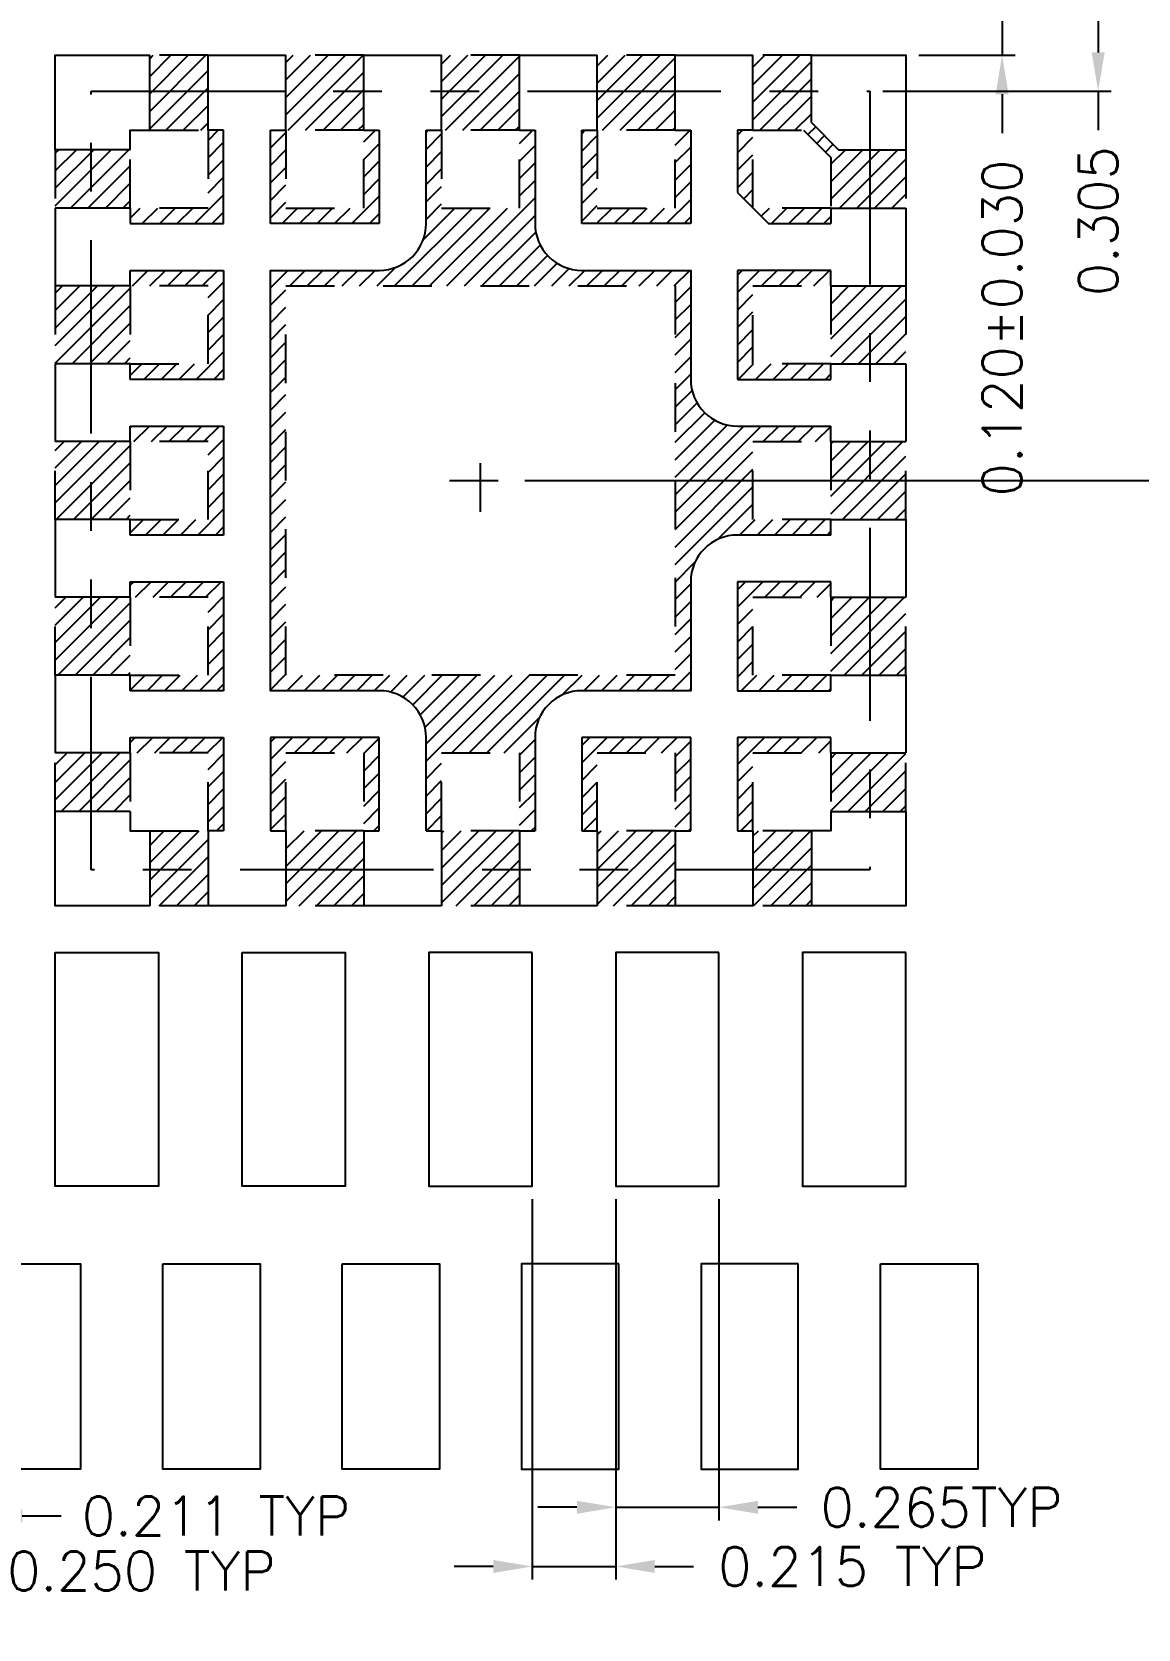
# Model space of a CAD drawing. Header units: millimetres. Extents: x 413.79 to 422.62, y 93.98 to 100.
# Drawn here: x 417.371 to 419.644, y 94.367 to 97.65 of the extents above; entities that cross this region are included whole.
import ezdxf

# ---------------------------------------------------------------- set-up
doc = ezdxf.new("R2010")
doc.units = ezdxf.units.MM
doc.header["$LTSCALE"] = 0.5
doc.header["$PDMODE"] = 98
for name, pattern in [('CENTER', [50.8, 31.75, -6.35, 6.35, -6.35]), ('HIDDEN', [0.375, 0.25, -0.125]), ('PHANTOM2', [31.75, 15.875, -3.175, 3.175, -3.175, 3.175, -3.175])]:
    doc.linetypes.add(name, pattern=pattern)
for name, color, linetype in [('BTM', 7, 'HIDDEN'), ('Center', 2, 'CENTER'), ('DIMENSION', 3, 'Continuous'), ('HEB', 4, 'Continuous'), ('PKG', 1, 'PHANTOM2')]:
    doc.layers.add(name, color=color, linetype=linetype)
doc.styles.add('SIMPLEX', font='simplex.shx', dxfattribs={"bigfont": 'AllInOneBig.shx'})
doc.dimstyles.new('Standard3', dxfattribs={"dimtxt": 0.08, "dimasz": 0.08, "dimexe": 0.027, "dimexo": 0.027, "dimgap": 0.027, "dimtad": 1, "dimdec": 3, "dimlfac": 1.25, "dimrnd": 0.0005, "dimzin": 1, "dimtxsty": 'SIMPLEX', "dimcen": 0.1905, "dimclrd": 256, "dimclre": 256, "dimclrt": 256, "dimazin": 3, "dimtp": 0.03, "dimtm": 0.05, "dimtfac": 0.8, "dimtdec": 3, "dimtmove": 0, "dimatfit": 3, "dimfxl": 0.05, "dimtzin": 4, "dimlwd": -1, "dimlwe": -1})

# ---------------------------------------------------------------- blocks, each defined once
blk = doc.blocks.new('*D147')
at = {"layer": 'Defpoints', "color": 0, "ltscale": 0.1, "transparency": 16777216}
for p in [(419.167, 97.6977), (419.167, 97.6017), (419.365, 97.6017)]:
    blk.add_point(p, dxfattribs=at)
at = {"layer": 'DIMENSION', "ltscale": 0.1, "transparency": 16777216}
for p, q in [((419.365, 97.7777), (419.365, 97.8577)), ((419.194, 97.6977), (419.392, 97.6977)), ((419.365, 97.6977), (419.365, 97.6017)), ((419.194, 97.6017), (419.392, 97.6017)), ((419.365, 97.5217), (419.365, 97.4417))]:
    blk.add_line(p, q, dxfattribs=at)
for points in [[(419.3517, 97.7777), (419.3783, 97.7777), (419.365, 97.6977)], [(419.3517, 97.5217), (419.3783, 97.5217), (419.365, 97.6017)]]:
    blk.add_solid(points, dxfattribs=at)
at = {"layer": 'DIMENSION', "ltscale": 0.1, "transparency": 16777216, "insert": (419.365, 97.0413), "char_height": 0.08, "attachment_point": 5, "rotation": 90, "style": 'SIMPLEX'}
blk.add_mtext('\\A1;0.120%%P0.030', dxfattribs=at)
blk = doc.blocks.new('*D148')
at = {"layer": 'Defpoints', "color": 0, "ltscale": 0.1, "transparency": 16777216}
for p in [(419.093, 97.7717), (419.093, 97.5277), (419.5624, 97.5277)]:
    blk.add_point(p, dxfattribs=at)
at = {"layer": 'DIMENSION', "ltscale": 0.1, "transparency": 16777216}
for p, q in [((419.12, 97.7717), (419.5894, 97.7717)), ((419.5624, 97.6917), (419.5624, 97.6077)), ((419.12, 97.5277), (419.5894, 97.5277)), ((419.5624, 97.5277), (419.5624, 97.4477))]:
    blk.add_line(p, q, dxfattribs=at)
for points in [[(419.5491, 97.6917), (419.5758, 97.6917), (419.5624, 97.7717)], [(419.5491, 97.6077), (419.5758, 97.6077), (419.5624, 97.5277)]]:
    blk.add_solid(points, dxfattribs=at)
at = {"layer": 'DIMENSION', "ltscale": 0.1, "transparency": 16777216, "insert": (419.5624, 97.2607), "char_height": 0.08, "attachment_point": 5, "rotation": 90, "style": 'SIMPLEX'}
blk.add_mtext('\\A1;0.305', dxfattribs=at)
blk = doc.blocks.new('*D149')
at = {"layer": 'Defpoints', "color": 0, "ltscale": 0.1, "transparency": 16777216}
for p in [(418.357, 98.5717), (418.357, 96.7277), (419.8296, 96.7277)]:
    blk.add_point(p, dxfattribs=at)
at = {"layer": 'DIMENSION', "ltscale": 0.1, "transparency": 16777216}
for p, q in [((418.384, 98.5717), (419.8566, 98.5717)), ((419.8296, 98.4917), (419.8296, 98.0576)), ((419.8296, 96.8077), (419.8296, 97.2417)), ((418.384, 96.7277), (419.8566, 96.7277))]:
    blk.add_line(p, q, dxfattribs=at)
for points in [[(419.8162, 98.4917), (419.8429, 98.4917), (419.8296, 98.5717)], [(419.8162, 96.8077), (419.8429, 96.8077), (419.8296, 96.7277)]]:
    blk.add_solid(points, dxfattribs=at)
at = {"layer": 'DIMENSION', "ltscale": 0.1, "transparency": 16777216, "insert": (419.8296, 97.6497), "char_height": 0.08, "attachment_point": 5, "rotation": 90, "style": 'SIMPLEX'}
blk.add_mtext('\\A1;2.305%%P0.025', dxfattribs=at)
blk = doc.blocks.new('*D156')
at = {"layer": 'Defpoints', "color": 0, "ltscale": 0.1, "transparency": 16777216}
for p in [(416.9022, 94.6957), (417.1022, 94.6957), (417.1022, 94.4864)]:
    blk.add_point(p, dxfattribs=at)
at = {"layer": 'DIMENSION', "ltscale": 0.1, "transparency": 16777216}
for p, q in [((416.9022, 94.6687), (416.9022, 94.4594)), ((417.1022, 94.6687), (417.1022, 94.4594)), ((416.8222, 94.4864), (416.7422, 94.4864)), ((416.9022, 94.4864), (417.1022, 94.4864)), ((417.1822, 94.4864), (417.2622, 94.4864))]:
    blk.add_line(p, q, dxfattribs=at)
for points in [[(416.8222, 94.4997), (416.8222, 94.473), (416.9022, 94.4864)], [(417.1822, 94.4997), (417.1822, 94.473), (417.1022, 94.4864)]]:
    blk.add_solid(points, dxfattribs=at)
at = {"layer": 'DIMENSION', "ltscale": 0.1, "transparency": 16777216, "insert": (417.5959, 94.4864), "char_height": 0.08, "attachment_point": 5, "style": 'SIMPLEX'}
blk.add_mtext('\\A1;0.250 TYP', dxfattribs=at)
blk = doc.blocks.new('*D157')
at = {"layer": 'Defpoints', "color": 0, "ltscale": 0.1, "transparency": 16777216}
for p in [(417.1022, 94.6957), (417.271, 94.6957), (417.271, 94.5995)]:
    blk.add_point(p, dxfattribs=at)
at = {"layer": 'DIMENSION', "ltscale": 0.1, "transparency": 16777216}
for p, q in [((417.1022, 94.6687), (417.1022, 94.5725)), ((417.271, 94.6687), (417.271, 94.5725)), ((417.0222, 94.5995), (416.9422, 94.5995)), ((417.1022, 94.5995), (417.271, 94.5995)), ((417.351, 94.5995), (417.431, 94.5995))]:
    blk.add_line(p, q, dxfattribs=at)
for points in [[(417.0222, 94.6129), (417.0222, 94.5862), (417.1022, 94.5995)], [(417.351, 94.6129), (417.351, 94.5862), (417.271, 94.5995)]]:
    blk.add_solid(points, dxfattribs=at)
at = {"layer": 'DIMENSION', "ltscale": 0.1, "transparency": 16777216, "insert": (417.7494, 94.5995), "char_height": 0.08, "attachment_point": 5, "style": 'SIMPLEX'}
blk.add_mtext('\\A1;0.211 TYP', dxfattribs=at)
blk = doc.blocks.new('*D158')
at = {"layer": 'Defpoints', "color": 0, "ltscale": 0.1, "transparency": 16777216}
for p in [(418.399, 95.2777), (418.571, 95.2777), (418.571, 94.4957)]:
    blk.add_point(p, dxfattribs=at)
at = {"layer": 'DIMENSION', "ltscale": 0.1, "transparency": 16777216}
for p, q in [((418.399, 95.2507), (418.399, 94.4687)), ((418.571, 95.2507), (418.571, 94.4687)), ((418.319, 94.4957), (418.239, 94.4957)), ((418.399, 94.4957), (418.571, 94.4957)), ((418.651, 94.4957), (418.731, 94.4957))]:
    blk.add_line(p, q, dxfattribs=at)
for points in [[(418.319, 94.509), (418.319, 94.4824), (418.399, 94.4957)], [(418.651, 94.509), (418.651, 94.4824), (418.571, 94.4957)]]:
    blk.add_solid(points, dxfattribs=at)
at = {"layer": 'DIMENSION', "ltscale": 0.1, "transparency": 16777216, "insert": (419.0571, 94.4957), "char_height": 0.08, "attachment_point": 5, "style": 'SIMPLEX'}
blk.add_mtext('\\A1;0.215 TYP', dxfattribs=at)
blk = doc.blocks.new('*D159')
at = {"layer": 'Defpoints', "color": 0, "ltscale": 0.1, "transparency": 16777216}
for p in [(418.571, 95.2777), (418.783, 95.2777), (418.783, 94.6174)]:
    blk.add_point(p, dxfattribs=at)
at = {"layer": 'DIMENSION', "ltscale": 0.1, "transparency": 16777216}
for p, q in [((418.571, 95.2507), (418.571, 94.5904)), ((418.783, 95.2507), (418.783, 94.5904)), ((418.491, 94.6174), (418.411, 94.6174)), ((418.571, 94.6174), (418.783, 94.6174)), ((418.863, 94.6174), (418.943, 94.6174))]:
    blk.add_line(p, q, dxfattribs=at)
for points in [[(418.491, 94.6307), (418.491, 94.604), (418.571, 94.6174)], [(418.863, 94.6307), (418.863, 94.604), (418.783, 94.6174)]]:
    blk.add_solid(points, dxfattribs=at)
at = {"layer": 'DIMENSION', "ltscale": 0.1, "transparency": 16777216, "insert": (419.2405, 94.6174), "char_height": 0.08, "attachment_point": 5, "style": 'SIMPLEX'}
blk.add_mtext('\\A1;0.265TYP', dxfattribs=at)

msp = doc.modelspace()

# ---------------------------------------------------------------- hatches: boundary and pattern name
at = {"layer": 'HEB', "ltscale": 0.3}
h = msp.add_hatch(dxfattribs=at)
h.set_pattern_fill('ANSI31', color=256, scale=0.008)
h.set_pattern_definition([(45, (403.066733, 90.447703), (-0.017960512, 0.017960512), [])])
h.paths.add_polyline_path([(419.167, 97.28765), (419.167, 97.40765), (419.093, 97.40765), (419.093, 97.28765)])
h.paths.add_polyline_path([(419.167, 96.96765), (419.167, 97.12765), (419.093, 97.12765), (419.093, 96.96765)])
h.paths.add_polyline_path([(419.167, 96.64765), (419.167, 96.80765), (419.093, 96.80765), (419.093, 96.64765)])
h.paths.add_polyline_path([(419.167, 96.32765), (419.167, 96.48765), (419.093, 96.48765), (419.093, 96.32765)])
h.paths.add_polyline_path([(419.167, 96.04765), (419.167, 96.16765), (419.093, 96.16765), (419.093, 96.04765)])
h.paths.add_polyline_path([(419.093, 96.04765), (419.093, 96.16765), (419.013, 96.16765), (419.013, 96.04765)])
h.paths.add_polyline_path([(419.093, 96.32765), (419.093, 96.48765), (419.013, 96.48765), (419.013, 96.32765)])
h.paths.add_polyline_path([(419.093, 96.64765), (419.093, 96.80765), (419.013, 96.80765), (419.013, 96.64765)])
h.paths.add_polyline_path([(419.093, 96.96765), (419.093, 97.12765), (419.013, 97.12765), (419.013, 96.96765)])
h.paths.add_polyline_path([(419.093, 97.28765), (419.093, 97.40765), (419.029, 97.40765), (418.973, 97.46365), (418.973, 97.52765), (418.853, 97.52765), (418.853, 97.44765), (418.957, 97.44765), (419.013, 97.39165), (419.013, 97.28765)])
h.paths.add_polyline_path([(418.973, 97.52765), (418.973, 97.60165), (418.853, 97.60165), (418.853, 97.52765)])
h.paths.add_polyline_path([(418.885, 97.25565), (419.013, 97.25565), (419.013, 97.28765), (418.853, 97.28765), (418.853, 97.44765), (418.821, 97.44765), (418.821, 97.31965)])
h.paths.add_polyline_path([(419.013, 96.93565), (419.013, 96.96765), (418.853, 96.96765), (418.853, 97.12765), (419.013, 97.12765), (419.013, 97.15965), (418.821, 97.15965), (418.821, 96.93565)], flags=17)
edge = h.paths.add_edge_path()
edge.add_line((418.821, 96.61565), (419.013, 96.61565))
edge.add_line((419.013, 96.61565), (419.013, 96.64765))
edge.add_line((419.013, 96.64765), (418.853, 96.64765))
edge.add_line((418.853, 96.64765), (418.853, 96.80765))
edge.add_line((418.853, 96.80765), (419.013, 96.80765))
edge.add_line((419.013, 96.80765), (419.013, 96.83965))
edge.add_line((419.013, 96.83965), (418.821, 96.83965))
edge.add_arc((418.821, 96.93565), 0.096, 180, 270, ccw=False)
edge.add_line((418.725, 96.93565), (418.725, 97.15965))
edge.add_line((418.725, 97.15965), (418.501, 97.15965))
edge.add_arc((418.501, 97.25565), 0.096, 180, 270, ccw=False)
edge.add_line((418.405, 97.25565), (418.405, 97.44765))
edge.add_line((418.405, 97.44765), (418.373, 97.44765))
edge.add_line((418.373, 97.44765), (418.373, 97.28765))
edge.add_line((418.373, 97.28765), (418.213, 97.28765))
edge.add_line((418.213, 97.28765), (418.213, 97.44765))
edge.add_line((418.213, 97.44765), (418.181, 97.44765))
edge.add_line((418.181, 97.44765), (418.181, 97.25565))
edge.add_arc((418.085, 97.25565), 0.096, 270, 360, ccw=False)
edge.add_line((418.085, 97.15965), (417.861, 97.15965))
edge.add_line((417.861, 97.15965), (417.861, 96.29565))
edge.add_line((417.861, 96.29565), (418.085, 96.29565))
edge.add_arc((418.085, 96.19965), 0.096, 0, 90, ccw=False)
edge.add_line((418.181, 96.19965), (418.181, 96.00765))
edge.add_line((418.181, 96.00765), (418.213, 96.00765))
edge.add_line((418.213, 96.00765), (418.213, 96.16765))
edge.add_line((418.213, 96.16765), (418.373, 96.16765))
edge.add_line((418.373, 96.16765), (418.373, 96.00765))
edge.add_line((418.373, 96.00765), (418.405, 96.00765))
edge.add_line((418.405, 96.00765), (418.405, 96.19965))
edge.add_arc((418.50105, 96.19963), 0.09605, 88.61747, 179.98821, ccw=False)
edge.add_line((418.50337, 96.29565), (418.725, 96.29565))
edge.add_line((418.725, 96.29565), (418.725, 96.51965))
edge.add_arc((418.821, 96.51965), 0.096, 90, 180, ccw=False)
h.paths.add_polyline_path([(418.693, 96.32765), (417.893, 96.32765), (417.893, 97.12765), (418.693, 97.12765)], flags=16)
h.paths.add_polyline_path([(419.013, 96.29565), (419.013, 96.32765), (418.853, 96.32765), (418.853, 96.48765), (419.013, 96.48765), (419.013, 96.51965), (418.821, 96.51965), (418.821, 96.29565)], flags=17)
h.paths.add_polyline_path([(418.853, 96.00765), (418.853, 96.16765), (419.013, 96.16765), (419.013, 96.19965), (418.821, 96.19965), (418.821, 96.00765)])
h.paths.add_polyline_path([(418.973, 95.92765), (418.973, 96.00765), (418.853, 96.00765), (418.853, 95.92765)])
h.paths.add_polyline_path([(418.973, 95.85365), (418.973, 95.92765), (418.853, 95.92765), (418.853, 95.85365)])
h.paths.add_polyline_path([(418.693, 95.85365), (418.693, 95.92765), (418.533, 95.92765), (418.533, 95.85365)])
h.paths.add_polyline_path([(418.693, 95.92765), (418.693, 96.00765), (418.533, 96.00765), (418.533, 95.92765)])
h.paths.add_polyline_path([(418.725, 96.00765), (418.725, 96.19965), (418.501, 96.19965), (418.501, 96.00765), (418.533, 96.00765), (418.533, 96.16765), (418.693, 96.16765), (418.693, 96.00765)])
h.paths.add_polyline_path([(418.725, 97.25565), (418.725, 97.44765), (418.693, 97.44765), (418.693, 97.28765), (418.533, 97.28765), (418.533, 97.44765), (418.501, 97.44765), (418.501, 97.25565)])
h.paths.add_polyline_path([(418.693, 97.44765), (418.693, 97.52765), (418.533, 97.52765), (418.533, 97.44765)])
h.paths.add_polyline_path([(418.693, 97.52765), (418.693, 97.60165), (418.533, 97.60165), (418.533, 97.52765)])
h.paths.add_polyline_path([(418.373, 97.52765), (418.373, 97.60165), (418.213, 97.60165), (418.213, 97.52765)])
h.paths.add_polyline_path([(418.373, 97.44765), (418.373, 97.52765), (418.213, 97.52765), (418.213, 97.44765)])
h.paths.add_polyline_path([(418.373, 95.92765), (418.373, 96.00765), (418.213, 96.00765), (418.213, 95.92765)])
h.paths.add_polyline_path([(418.373, 95.85365), (418.373, 95.92765), (418.213, 95.92765), (418.213, 95.85365)])
h.paths.add_polyline_path([(418.053, 95.85365), (418.053, 95.92765), (417.893, 95.92765), (417.893, 95.85365)])
h.paths.add_polyline_path([(418.053, 95.92765), (418.053, 96.00765), (417.893, 96.00765), (417.893, 95.92765)])
h.paths.add_polyline_path([(418.085, 96.00765), (418.085, 96.19965), (417.861, 96.19965), (417.861, 96.00765), (417.893, 96.00765), (417.893, 96.16765), (418.053, 96.16765), (418.053, 96.00765)])
h.paths.add_polyline_path([(418.085, 97.25565), (418.085, 97.44765), (418.053, 97.44765), (418.053, 97.28765), (417.893, 97.28765), (417.893, 97.44765), (417.861, 97.44765), (417.861, 97.25565)])
h.paths.add_polyline_path([(418.053, 97.44765), (418.053, 97.52765), (417.893, 97.52765), (417.893, 97.44765)])
h.paths.add_polyline_path([(418.053, 97.52765), (418.053, 97.60165), (417.893, 97.60165), (417.893, 97.52765)])
h.paths.add_polyline_path([(417.733, 97.52765), (417.733, 97.60165), (417.613, 97.60165), (417.613, 97.52765)])
h.paths.add_polyline_path([(417.733, 97.44765), (417.733, 97.52765), (417.613, 97.52765), (417.613, 97.44765)])
h.paths.add_polyline_path([(417.765, 97.25565), (417.765, 97.44765), (417.733, 97.44765), (417.733, 97.28765), (417.573, 97.28765), (417.573, 97.25565)])
h.paths.add_polyline_path([(417.765, 96.93565), (417.765, 97.15965), (417.573, 97.15965), (417.573, 97.12765), (417.733, 97.12765), (417.733, 96.96765), (417.573, 96.96765), (417.573, 96.93565)])
h.paths.add_polyline_path([(417.765, 96.61565), (417.765, 96.83965), (417.573, 96.83965), (417.573, 96.80765), (417.733, 96.80765), (417.733, 96.64765), (417.573, 96.64765), (417.573, 96.61565)])
h.paths.add_polyline_path([(417.765, 96.29565), (417.765, 96.51965), (417.573, 96.51965), (417.573, 96.48765), (417.733, 96.48765), (417.733, 96.32765), (417.573, 96.32765), (417.573, 96.29565)])
h.paths.add_polyline_path([(417.765, 96.00765), (417.765, 96.19965), (417.573, 96.19965), (417.573, 96.16765), (417.733, 96.16765), (417.733, 96.00765)])
h.paths.add_polyline_path([(417.733, 95.92765), (417.733, 96.00765), (417.613, 96.00765), (417.613, 95.92765)])
h.paths.add_polyline_path([(417.733, 95.85365), (417.733, 95.92765), (417.613, 95.92765), (417.613, 95.85365)])
h.paths.add_polyline_path([(417.573, 96.04765), (417.573, 96.16765), (417.493, 96.16765), (417.493, 96.04765)])
h.paths.add_polyline_path([(417.573, 96.32765), (417.573, 96.48765), (417.493, 96.48765), (417.493, 96.32765)])
h.paths.add_polyline_path([(417.573, 96.64765), (417.573, 96.80765), (417.493, 96.80765), (417.493, 96.64765)])
h.paths.add_polyline_path([(417.573, 96.96765), (417.573, 97.12765), (417.493, 97.12765), (417.493, 96.96765)])
h.paths.add_polyline_path([(417.573, 97.28765), (417.573, 97.40765), (417.493, 97.40765), (417.493, 97.28765)])
h.paths.add_polyline_path([(417.493, 97.28765), (417.493, 97.40765), (417.419, 97.40765), (417.419, 97.28765)])
h.paths.add_polyline_path([(417.493, 96.96765), (417.493, 97.12765), (417.419, 97.12765), (417.419, 96.96765)])
h.paths.add_polyline_path([(417.493, 96.64765), (417.493, 96.80765), (417.419, 96.80765), (417.419, 96.64765)])
h.paths.add_polyline_path([(417.493, 96.32765), (417.493, 96.48765), (417.419, 96.48765), (417.419, 96.32765)])
h.paths.add_polyline_path([(417.493, 96.04765), (417.493, 96.16765), (417.419, 96.16765), (417.419, 96.04765)])

# ---------------------------------------------------------------- linework, layer by layer
at = {"ltscale": 0.1}
for p, q in [((417.613, 97.52765), (417.613, 97.60165)), ((417.733, 97.52765), (417.733, 97.60165)), ((417.893, 97.52765), (417.893, 97.60165)), ((418.053, 97.52765), (418.053, 97.60165)), ((418.213, 97.52765), (418.213, 97.60165)), ((418.373, 97.52765), (418.373, 97.60165)), ((418.533, 97.52765), (418.533, 97.60165)), ((418.693, 97.52765), (418.693, 97.60165)), ((418.853, 97.52765), (418.853, 97.60165)), ((418.973, 97.52765), (418.973, 97.60165)), ((417.613, 97.44765), (417.613, 97.52765)), ((417.733, 97.44765), (417.733, 97.52765)), ((417.893, 97.44765), (417.893, 97.52765)), ((418.053, 97.44765), (418.053, 97.52765)), ((418.213, 97.44765), (418.213, 97.52765)), ((418.373, 97.44765), (418.373, 97.52765)), ((418.533, 97.44765), (418.533, 97.52765)), ((418.693, 97.44765), (418.693, 97.52765)), ((418.853, 97.44765), (418.853, 97.52765)), ((418.973, 97.46365), (418.973, 97.52765)), ((418.973, 97.46365), (419.029, 97.40765)), ((417.765, 97.44765), (417.733, 97.44765)), ((417.765, 97.25565), (417.765, 97.44765)), ((417.861, 97.25565), (417.861, 97.44765)), ((417.861, 97.44765), (417.893, 97.44765)), ((418.053, 97.44765), (418.085, 97.44765)), ((418.085, 97.44765), (418.085, 97.25565)), ((418.181, 97.44765), (418.213, 97.44765)), ((418.373, 97.44765), (418.405, 97.44765)), ((418.501, 97.25565), (418.501, 97.44765)), ((418.501, 97.44765), (418.533, 97.44765)), ((418.693, 97.44765), (418.725, 97.44765)), ((418.725, 97.44765), (418.725, 97.25565)), ((418.853, 97.44765), (418.821, 97.44765)), ((418.821, 97.44765), (418.821, 97.31965)), ((417.493, 97.40765), (417.419, 97.40765)), ((417.573, 97.40765), (417.493, 97.40765)), ((419.029, 97.40765), (419.093, 97.40765)), ((419.093, 97.40765), (419.167, 97.40765)), ((418.821, 97.31965), (418.885, 97.25565)), ((417.493, 97.28765), (417.419, 97.28765)), ((417.573, 97.28765), (417.493, 97.28765)), ((417.573, 97.28765), (417.573, 97.25565)), ((419.013, 97.28765), (419.013, 97.25565)), ((419.013, 97.28765), (419.093, 97.28765)), ((419.093, 97.28765), (419.167, 97.28765)), ((417.573, 97.25565), (417.765, 97.25565)), ((418.085, 97.25565), (417.861, 97.25565)), ((418.725, 97.25565), (418.501, 97.25565)), ((418.885, 97.25565), (419.013, 97.25565)), ((417.573, 97.12765), (417.573, 97.15965)), ((417.573, 97.15965), (417.765, 97.15965)), ((417.765, 97.15965), (417.765, 96.93565)), ((419.013, 97.15965), (418.821, 97.15965)), ((418.821, 97.15965), (418.821, 96.93565)), ((419.013, 97.12765), (419.013, 97.15965)), ((417.493, 97.12765), (417.419, 97.12765)), ((417.573, 97.12765), (417.493, 97.12765)), ((419.013, 97.12765), (419.093, 97.12765)), ((419.093, 97.12765), (419.167, 97.12765)), ((417.493, 96.96765), (417.419, 96.96765)), ((417.573, 96.96765), (417.493, 96.96765)), ((417.573, 96.93565), (417.573, 96.96765)), ((419.013, 96.96765), (419.093, 96.96765)), ((419.013, 96.93565), (419.013, 96.96765)), ((419.093, 96.96765), (419.167, 96.96765)), ((417.765, 96.93565), (417.573, 96.93565)), ((418.821, 96.93565), (419.013, 96.93565)), ((417.573, 96.80765), (417.573, 96.83965)), ((417.573, 96.83965), (417.765, 96.83965)), ((417.765, 96.83965), (417.765, 96.61565)), ((419.013, 96.80765), (419.013, 96.83965)), ((417.493, 96.80765), (417.419, 96.80765)), ((417.573, 96.80765), (417.493, 96.80765)), ((419.013, 96.80765), (419.093, 96.80765)), ((419.093, 96.80765), (419.167, 96.80765)), ((417.493, 96.64765), (417.419, 96.64765)), ((417.573, 96.64765), (417.493, 96.64765)), ((417.573, 96.61565), (417.573, 96.64765)), ((419.013, 96.61565), (419.013, 96.64765)), ((419.013, 96.64765), (419.093, 96.64765)), ((419.093, 96.64765), (419.167, 96.64765)), ((417.765, 96.61565), (417.573, 96.61565)), ((417.573, 96.48765), (417.573, 96.51965)), ((417.573, 96.51965), (417.765, 96.51965)), ((417.765, 96.51965), (417.765, 96.29565)), ((419.013, 96.51965), (418.821, 96.51965)), ((418.821, 96.51965), (418.821, 96.29565)), ((419.013, 96.48765), (419.013, 96.51965)), ((417.493, 96.48765), (417.419, 96.48765)), ((417.573, 96.48765), (417.493, 96.48765)), ((419.013, 96.48765), (419.093, 96.48765)), ((419.093, 96.48765), (419.167, 96.48765)), ((417.493, 96.32765), (417.419, 96.32765)), ((417.573, 96.32765), (417.493, 96.32765)), ((417.573, 96.29565), (417.573, 96.32765)), ((419.013, 96.29565), (419.013, 96.32765)), ((419.013, 96.32765), (419.093, 96.32765)), ((419.093, 96.32765), (419.167, 96.32765)), ((417.765, 96.29565), (417.573, 96.29565)), ((418.821, 96.29565), (419.013, 96.29565)), ((417.573, 96.16765), (417.573, 96.19965)), ((417.573, 96.19965), (417.765, 96.19965)), ((417.765, 96.19965), (417.765, 96.00765)), ((418.085, 96.19965), (417.861, 96.19965)), ((417.861, 96.19965), (417.861, 96.00765)), ((418.085, 96.00765), (418.085, 96.19965)), ((418.725, 96.19965), (418.501, 96.19965)), ((418.501, 96.19965), (418.501, 96.00765)), ((418.725, 96.00765), (418.725, 96.19965)), ((419.013, 96.19965), (418.821, 96.19965)), ((418.821, 96.19965), (418.821, 96.00765)), ((419.013, 96.16765), (419.013, 96.19965)), ((417.493, 96.16765), (417.419, 96.16765)), ((417.573, 96.16765), (417.493, 96.16765)), ((419.013, 96.16765), (419.093, 96.16765)), ((419.093, 96.16765), (419.167, 96.16765)), ((417.493, 96.04765), (417.419, 96.04765)), ((417.573, 96.04765), (417.493, 96.04765)), ((419.013, 96.04765), (419.093, 96.04765)), ((419.093, 96.04765), (419.167, 96.04765)), ((417.613, 96.00765), (417.613, 95.92765)), ((417.733, 96.00765), (417.733, 95.92765)), ((417.765, 96.00765), (417.733, 96.00765)), ((417.861, 96.00765), (417.893, 96.00765)), ((417.893, 96.00765), (417.893, 95.92765)), ((418.053, 96.00765), (418.085, 96.00765)), ((418.053, 96.00765), (418.053, 95.92765)), ((418.181, 96.00765), (418.213, 96.00765)), ((418.213, 96.00765), (418.213, 95.92765)), ((418.373, 96.00765), (418.405, 96.00765)), ((418.373, 96.00765), (418.373, 95.92765)), ((418.501, 96.00765), (418.533, 96.00765)), ((418.533, 96.00765), (418.533, 95.92765)), ((418.693, 96.00765), (418.693, 95.92765)), ((418.693, 96.00765), (418.725, 96.00765)), ((418.821, 96.00765), (418.853, 96.00765)), ((418.853, 96.00765), (418.853, 95.92765)), ((418.973, 96.00765), (418.973, 95.92765)), ((417.613, 95.92765), (417.613, 95.85365)), ((417.733, 95.92765), (417.733, 95.85365)), ((417.893, 95.92765), (417.893, 95.85365)), ((418.053, 95.92765), (418.053, 95.85365)), ((418.213, 95.92765), (418.213, 95.85365)), ((418.373, 95.92765), (418.373, 95.85365)), ((418.533, 95.92765), (418.533, 95.85365)), ((418.693, 95.92765), (418.693, 95.85365)), ((418.853, 95.92765), (418.853, 95.85365)), ((418.973, 95.92765), (418.973, 95.85365))]:
    msp.add_line(p, q, dxfattribs=at)
for points in [[(417.419, 97.40765), (417.419, 97.60165), (417.613, 97.60165)], [(417.733, 97.60165), (417.893, 97.60165)], [(418.053, 97.60165), (418.213, 97.60165)], [(418.373, 97.60165), (418.533, 97.60165)], [(418.693, 97.60165), (418.853, 97.60165)], [(418.973, 97.60165), (419.167, 97.60165), (419.167, 97.40765)], [(417.573, 97.40765), (417.573, 97.44765), (417.613, 97.44765)], [(417.419, 97.28765), (417.419, 97.12765)], [(419.167, 97.28765), (419.167, 97.12765)], [(417.419, 96.96765), (417.419, 96.80765)], [(419.167, 96.96765), (419.167, 96.80765)], [(417.419, 96.64765), (417.419, 96.48765)], [(419.167, 96.64765), (419.167, 96.48765)], [(417.419, 96.32765), (417.419, 96.16765)], [(419.167, 96.32765), (419.167, 96.16765)], [(417.613, 95.85365), (417.419, 95.85365), (417.419, 96.04765)], [(417.573, 96.04765), (417.573, 96.00765), (417.613, 96.00765)], [(419.013, 96.04765), (419.013, 96.00765), (418.973, 96.00765)], [(419.167, 96.04765), (419.167, 95.85365), (418.973, 95.85365)], [(417.893, 95.85365), (417.733, 95.85365)], [(418.213, 95.85365), (418.053, 95.85365)], [(418.533, 95.85365), (418.373, 95.85365)], [(418.853, 95.85365), (418.693, 95.85365)]]:
    msp.add_lwpolyline(points, dxfattribs=at)
for points in [[(418.181, 96.00765), (418.181, 96.19965, 0.4142136), (418.085, 96.29565), (417.861, 96.29565), (417.861, 97.15965), (418.085, 97.15965, 0.4142136), (418.181, 97.25565), (418.181, 97.44765)], [(418.405, 97.44765), (418.405, 97.25565, 0.4142136), (418.501, 97.15965), (418.725, 97.15965), (418.725, 96.93565, 0.4142136), (418.821, 96.83965), (419.013, 96.83965)], [(419.013, 96.61565), (418.821, 96.61565, 0.4142136), (418.725, 96.51965), (418.725, 96.29565), (418.501, 96.29565, 0.4142136), (418.405, 96.19965), (418.405, 96.00765)]]:
    msp.add_lwpolyline(points, format="xyb", dxfattribs=at)
for points in [[(417.419, 95.75765), (417.631, 95.75765), (417.631, 95.27765), (417.419, 95.27765)], [(417.803, 95.75765), (418.015, 95.75765), (418.015, 95.27765), (417.803, 95.27765)], [(418.399, 95.75765), (418.187, 95.75765), (418.187, 95.27765), (418.399, 95.27765)], [(418.783, 95.75765), (418.571, 95.75765), (418.571, 95.27765), (418.783, 95.27765)], [(419.167, 95.75765), (418.955, 95.75765), (418.955, 95.27765), (419.167, 95.27765)], [(417.271, 95.11765), (417.471, 95.11765), (417.471, 94.69565), (417.271, 94.69565)], [(417.6398, 95.11765), (417.8398, 95.11765), (417.8398, 94.69565), (417.6398, 94.69565)], [(418.0086, 95.11765), (418.2086, 95.11765), (418.2086, 94.69565), (418.0086, 94.69565)], [(418.5774, 95.11765), (418.3774, 95.11765), (418.3774, 94.69565), (418.5774, 94.69565)], [(418.9462, 95.11765), (418.7462, 95.11765), (418.7462, 94.69565), (418.9462, 94.69565)], [(419.115, 95.11765), (419.315, 95.11765), (419.315, 94.69565), (419.115, 94.69565)]]:
    msp.add_lwpolyline(points, close=True, dxfattribs=at)
at = {"layer": 'BTM', "ltscale": 0.3}
for p, q in [((417.733, 97.60165), (417.613, 97.60165)), ((418.053, 97.60165), (417.893, 97.60165)), ((418.373, 97.60165), (418.213, 97.60165)), ((418.693, 97.60165), (418.533, 97.60165)), ((418.973, 97.60165), (418.853, 97.60165)), ((417.419, 97.40765), (417.419, 97.28765)), ((419.167, 97.40765), (419.167, 97.28765)), ((417.419, 97.12765), (417.419, 96.96765)), ((419.167, 97.12765), (419.167, 96.96765)), ((417.419, 96.64765), (417.419, 96.80765)), ((419.167, 96.64765), (419.167, 96.80765)), ((417.419, 96.32765), (417.419, 96.48765)), ((419.167, 96.32765), (419.167, 96.48765)), ((417.419, 96.04765), (417.419, 96.16765)), ((419.167, 96.04765), (419.167, 96.16765)), ((417.733, 95.85365), (417.613, 95.85365)), ((418.053, 95.85365), (417.893, 95.85365)), ((418.373, 95.85365), (418.213, 95.85365)), ((418.693, 95.85365), (418.533, 95.85365)), ((418.973, 95.85365), (418.853, 95.85365))]:
    msp.add_line(p, q, dxfattribs=at)
for points in [[(417.613, 97.44765), (417.733, 97.44765), (417.733, 97.28765), (417.573, 97.28765), (417.573, 97.40765)], [(417.613, 96.00765), (417.733, 96.00765), (417.733, 96.16765), (417.573, 96.16765), (417.573, 96.04765)], [(418.973, 96.00765), (418.853, 96.00765), (418.853, 96.16765), (419.013, 96.16765), (419.013, 96.04765)]]:
    msp.add_lwpolyline(points, dxfattribs=at)
for points in [[(417.893, 97.44765), (417.893, 97.28765), (418.053, 97.28765), (418.053, 97.44765)], [(418.213, 97.44765), (418.213, 97.28765), (418.373, 97.28765), (418.373, 97.44765)], [(418.533, 97.44765), (418.533, 97.28765), (418.693, 97.28765), (418.693, 97.44765)], [(419.013, 97.39165), (419.013, 97.28765), (418.853, 97.28765), (418.853, 97.44765), (418.957, 97.44765)], [(417.573, 97.12765), (417.573, 96.96765), (417.733, 96.96765), (417.733, 97.12765)], [(418.693, 97.12765), (418.693, 96.32765), (417.893, 96.32765), (417.893, 97.12765)], [(419.013, 97.12765), (419.013, 96.96765), (418.853, 96.96765), (418.853, 97.12765)], [(417.573, 96.80765), (417.573, 96.64765), (417.733, 96.64765), (417.733, 96.80765)], [(419.013, 96.80765), (419.013, 96.64765), (418.853, 96.64765), (418.853, 96.80765)], [(417.573, 96.48765), (417.573, 96.32765), (417.733, 96.32765), (417.733, 96.48765)], [(419.013, 96.48765), (419.013, 96.32765), (418.853, 96.32765), (418.853, 96.48765)], [(417.893, 96.00765), (417.893, 96.16765), (418.053, 96.16765), (418.053, 96.00765)], [(418.213, 96.00765), (418.213, 96.16765), (418.373, 96.16765), (418.373, 96.00765)], [(418.533, 96.00765), (418.533, 96.16765), (418.693, 96.16765), (418.693, 96.00765)]]:
    msp.add_lwpolyline(points, close=True, dxfattribs=at)
at = {"layer": 'Center', "ltscale": 0.005}
for p, q in [((418.293, 96.66365), (418.293, 96.79165)), ((418.229, 96.72765), (418.357, 96.72765))]:
    msp.add_line(p, q, dxfattribs=at)
at = {"layer": 'PKG', "ltscale": 0.05}
msp.add_lwpolyline([(419.093, 97.52765), (419.093, 95.92765), (417.493, 95.92765), (417.493, 97.52765)], close=True, dxfattribs=at)

# ---------------------------------------------------------------- dimensions: what is measured, and where the dimension line sits
at = {"layer": 'DIMENSION', "ltscale": 0.1}
for base, p1, p2, text, picture, middle in [((419.82955, 96.72765), (418.357, 98.57165), (418.357, 96.72765), '<>%%P0.025', '*D149', (419.82955, 97.64965)), ((419.365, 97.60165), (419.167, 97.69765), (419.167, 97.60165), '<>%%P0.030', '*D147', (419.365, 97.04132))]:
    dim = msp.add_linear_dim(base=base, p1=p1, p2=p2, angle=90, text=text, dimstyle='Standard3', dxfattribs=at)
    dim.commit()
    dim.dimension.update_dxf_attribs({"geometry": picture, "text_midpoint": middle})
dim = msp.add_linear_dim(base=(419.56243, 97.52765), p1=(419.093, 97.77165), p2=(419.093, 97.52765), angle=90, dimstyle='Standard3', dxfattribs=at)
dim.commit()
dim.dimension.update_dxf_attribs({"geometry": '*D148', "text_midpoint": (419.56243, 97.26065)})
for base, p1, p2, text, picture, middle in [((418.571, 94.49571), (418.399, 95.27765), (418.571, 95.27765), '<> TYP', '*D158', (419.05705, 94.49571)), ((418.783, 94.61738), (418.571, 95.27765), (418.783, 95.27765), '<>TYP', '*D159', (419.24048, 94.61738)), ((417.271, 94.59954), (417.1022, 94.69565), (417.271, 94.69565), '<> TYP', '*D157', (417.74943, 94.59954)), ((417.1022, 94.48636), (416.9022, 94.69565), (417.1022, 94.69565), '<> TYP', '*D156', (417.59587, 94.48636))]:
    dim = msp.add_linear_dim(base=base, p1=p1, p2=p2, text=text, dimstyle='Standard3', dxfattribs=at)
    dim.commit()
    dim.dimension.update_dxf_attribs({"geometry": picture, "text_midpoint": middle})

doc.saveas('drawing.dxf')
